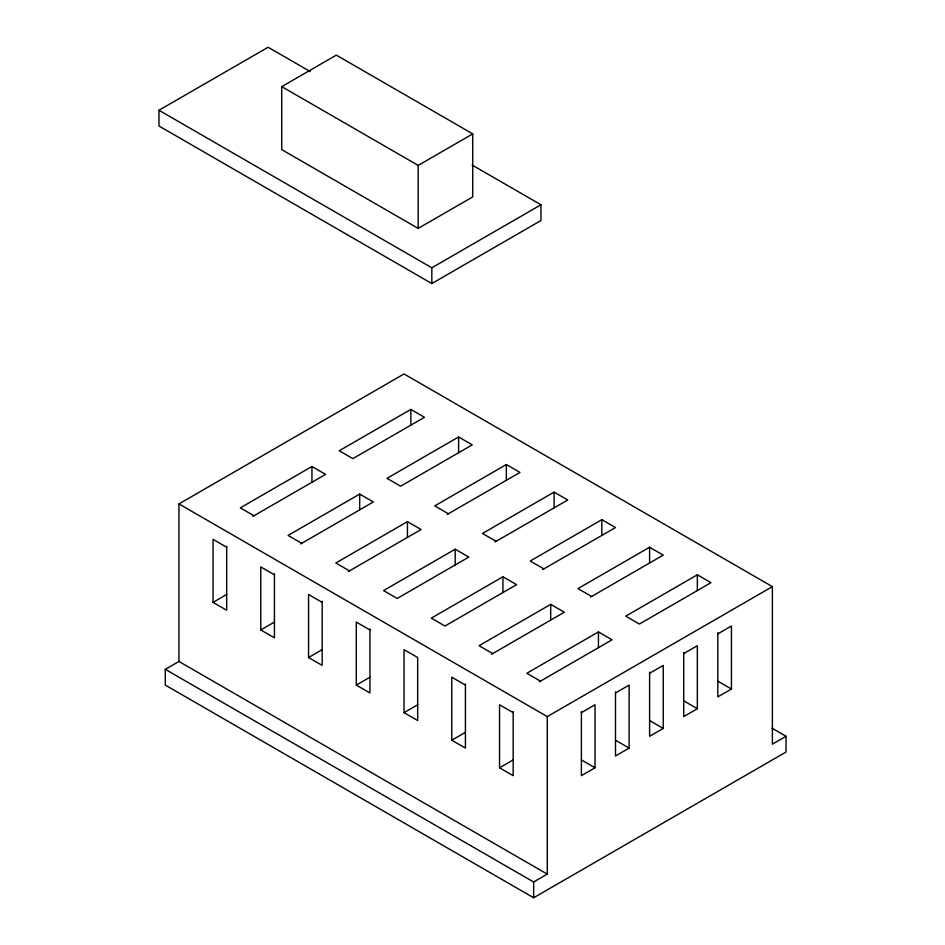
<?xml version="1.0" encoding="UTF-8"?>
<svg xmlns="http://www.w3.org/2000/svg" width="945" height="945" viewBox="0 0 945 945"><rect width="100%" height="100%" fill="white"/><g stroke="black" fill="none" stroke-linecap="round" stroke-linejoin="round"><path stroke-width="1.42" d="M472.11 165.032L540.965 204.781L540.965 220.528L431.83 283.547L158.973 126.016L158.973 110.258L268.108 47.25L310.184 71.537M281.752 86.633L336.326 55.129L472.748 133.895L472.748 196.903L418.186 228.406L281.752 149.641L281.752 86.633L418.186 165.399L472.748 133.895M158.973 110.258L431.83 267.789L540.965 204.781M178.936 503.921L404.035 373.96L772.384 586.632L772.384 744.164L786.027 736.285L786.027 752.031L533.641 897.75L165.292 685.09L165.292 669.332L178.936 661.453L547.285 874.125L547.285 716.593L178.936 503.921L178.936 661.453M252.894 516.36L325.588 474.39L311.944 466.511L240.325 507.867L253.969 515.746M410.862 409.409L339.231 450.765L352.875 458.632L424.494 417.288L410.862 409.409L410.862 425.155M300.64 543.93L373.346 501.96L359.702 494.081L288.071 535.425L301.715 543.304M458.608 436.98L386.978 478.324L400.621 486.202L472.252 444.847L458.608 436.98L458.608 452.726M226.682 547.249L213.038 539.371L213.038 602.378L226.682 594.511M348.386 571.501L421.092 529.519L407.449 521.652L335.818 562.996L349.461 570.874M447.292 514.387L519.998 472.417L506.355 464.538L434.735 505.894L448.379 513.773M274.428 574.808L260.785 566.941L260.785 629.949L274.428 622.07M455.195 549.21L383.575 590.566L397.219 598.445L468.838 557.089L455.195 549.21L455.195 564.968M495.05 541.957L567.744 499.988L554.101 492.109L482.482 533.464L496.125 541.343M322.186 602.378L308.542 594.499L308.542 657.519L322.186 649.64M502.941 576.781L431.322 618.136L444.965 626.015L516.584 584.66L502.941 576.781L502.941 592.539M542.796 569.528L615.49 527.558L601.847 519.679L530.228 561.035L543.871 568.902M369.932 629.949L356.289 622.07L356.289 685.09L369.932 677.211M491.636 654.2L564.33 612.23L550.699 604.351L479.068 645.707L492.711 653.574M590.542 597.098L663.248 555.117L649.605 547.249L577.974 588.593L591.617 596.472M404.035 712.648L417.678 720.527L417.678 657.519L404.035 649.64L404.035 712.648L417.678 704.781M539.382 681.77L612.088 639.789L598.445 631.922L526.814 673.265L540.457 681.144M697.351 574.808L625.732 616.164L639.375 624.043L710.994 582.687L697.351 574.808L697.351 590.566M465.424 685.09L451.781 677.211L451.781 740.218L465.424 732.34M547.285 716.593L772.384 586.632M581.388 712.648L595.031 704.769L595.031 767.789L581.388 775.668L581.388 711.55M615.49 692.957L629.134 685.09L629.134 748.097L615.49 755.976L615.49 691.858M649.605 673.265L663.248 665.398L663.248 728.406L649.605 736.285L649.605 672.167M683.707 653.574L697.351 645.707L697.351 708.715L683.707 716.593L683.707 652.475M717.81 633.882L731.454 626.015L731.454 689.023L717.81 696.902L717.81 632.784M513.17 712.648L499.539 704.769L499.539 767.789L513.17 759.91M165.292 669.332L533.641 881.992L547.285 874.125M717.81 681.144L731.454 689.023M772.006 728.193L786.027 736.285M683.707 700.836L697.351 708.715M649.605 720.527L663.248 728.406M615.49 740.218L629.134 748.097M581.388 759.91L595.031 767.789M213.038 602.378L226.682 610.257L226.682 546.151M260.785 629.949L274.428 637.828L274.428 573.709M308.542 657.519L322.186 665.398L322.186 601.28M356.289 685.09L369.932 692.957L369.932 628.85M451.781 740.218L465.424 748.097L465.424 683.979M499.539 767.789L513.17 775.668L513.17 711.55M649.605 547.249L649.605 562.996M601.847 519.679L601.847 535.437M598.445 631.922L598.445 647.668M554.101 492.109L554.101 507.867M550.699 604.351L550.699 620.097M533.641 881.992L533.641 897.75M506.355 464.538L506.355 480.296M431.83 267.789L431.83 283.547M418.186 165.399L418.186 228.406M407.449 521.652L407.449 537.398M359.702 494.081L359.702 509.827M311.944 466.511L311.944 482.269"/></g></svg>
